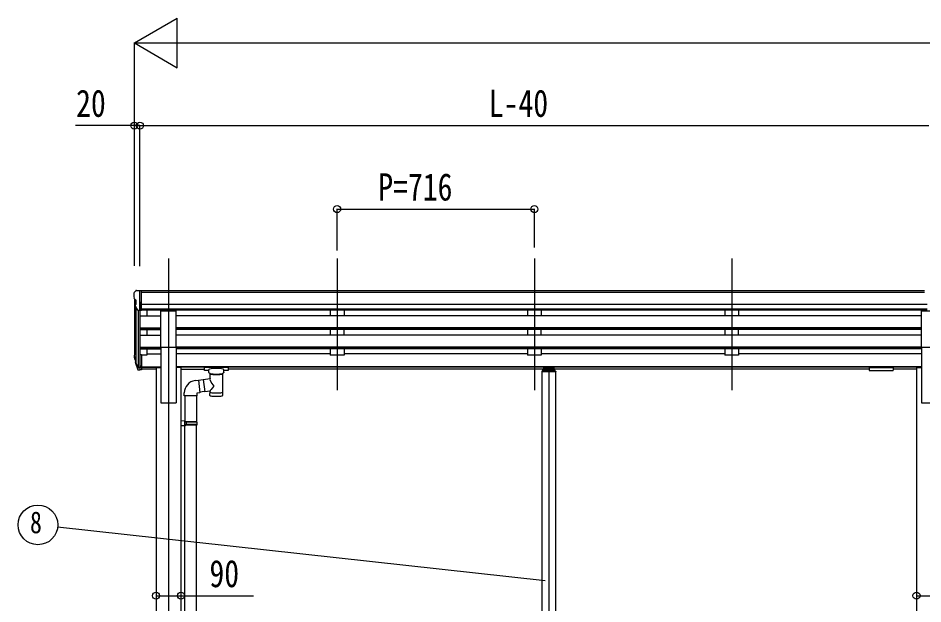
# Model space of a CAD drawing. Units: millimetres, scale not verified. Extents: x -12615 to 12615, y -8910 to 8910.
# Drawn here: x -7182 to -3898, y -3811 to -1685 of the extents above; entities that cross this region are included whole.
import ezdxf
from ezdxf.enums import TextEntityAlignment as Align

# ---------------------------------------------------------------- set-up
doc = ezdxf.new("R2010")
doc.units = ezdxf.units.MM
doc.header["$LTSCALE"] = 40
for name, color, linetype in [('0-3_YKK_12', 2, 'Continuous'), ('0-4_YKK_13', 4, 'Continuous'), ('0-5_YKK_A1', 4, 'Continuous'), ('0-6_YKK_D', 6, 'Continuous')]:
    doc.layers.add(name, color=color, linetype=linetype)
doc.styles.add('ＭＳ ゴシック', font='')
doc.styles.get('ＭＳ ゴシック').set_extended_font_data('MS Gothic')

msp = doc.modelspace()

# ---------------------------------------------------------------- linework, layer by layer
at = {"layer": '0-3_YKK_12'}
for p, q in [((-6636.49, -2557.21), (-6636.49, -5731.61)), ((-6024.49, -2557.21), (-6024.49, -3034.73)), ((-5308.49, -2557.21), (-5308.49, -3034.73)), ((-4592.49, -2557.21), (-4592.49, -3034.73)), ((-5256.49, -2961.62), (-5256.49, -5388.48))]:
    msp.add_line(p, q, dxfattribs=at)
at = {"layer": '0-4_YKK_13'}
for p, q in [((-6762.49, -2682.97), (-6762.49, -2683.6)), ((-6755.59, -2674.16), (-6759.65, -2679.97)), ((-6752.49, -2673.6), (-6754.83, -2673.74)), ((-6752.49, -2673.6), (-6733.99, -2673.6)), ((-6740.49, -2746.58), (-6740.49, -2673.6)), ((-6733.99, -2673.6), (-6723.99, -2673.68)), ((-6733.99, -2745.58), (-6733.99, -2673.6)), ((-6723.99, -2675.2), (-6723.99, -2673.68)), ((-6759.96, -2704.78), (-6754.64, -2707.85)), ((-6754.49, -2708.11), (-6754.49, -2724.39)), ((-6748.12, -2744.77), (-6757.12, -2729.18)), ((-6740.49, -2746.58), (-6745.7, -2746.26)), ((-6733.99, -2745.58), (-6740.49, -2745.58)), ((-6663.99, -2879.04), (-6663.99, -2747.25)), ((-6663.99, -2747.25), (-6608.99, -2747.25)), ((-6608.99, -2879.04), (-6608.99, -2747.25)), ((-3903.99, -2879.04), (-3903.99, -2747.25)), ((-3903.99, -2747.25), (-3848.99, -2747.25)), ((-6663.99, -2879.04), (-6608.99, -2879.04)), ((-3903.99, -2879.04), (-3848.99, -2879.04)), ((-6759.4, -2921.51), (-6755.52, -2929.46)), ((-6758.8, -2920.13), (-6755.52, -2927.2)), ((-6740.49, -2907.32), (-6740.49, -2962.09)), ((-6733.99, -2907.32), (-6740.49, -2907.32)), ((-6733.99, -2907.32), (-6733.99, -2961.35)), ((-6757.09, -2932.78), (-6756.75, -2937.19)), ((-6756.75, -2937.19), (-6747.94, -2960.74)), ((-6756.13, -2936.63), (-6747.94, -2952.8)), ((-6746.93, -2951.67), (-6754.68, -2936.27)), ((-6740.49, -2952.35), (-6745.63, -2952.35)), ((-6740.49, -2954.16), (-6745.34, -2954.16)), ((-6733.99, -2947.45), (-6740.49, -2947.45)), ((-6733.99, -2952.33), (-6740.49, -2952.33)), ((-6506.49, -2951.9), (-6506.49, -2962.66)), ((-6421.49, -2951.24), (-6504.49, -2951.24)), ((-6421.49, -2953.41), (-6504.49, -2953.41)), ((-6419.49, -2951.9), (-6419.49, -2962.66)), ((-6419.49, -2952.09), (-6419.49, -2953.63)), ((-5237.99, -2952.66), (-5274.99, -2952.66)), ((-5274.99, -2952.66), (-5274.99, -2961.09)), ((-5274.99, -2955.15), (-5237.99, -2955.15)), ((-5237.99, -2952.66), (-5237.99, -2961.09)), ((-4093.49, -2951.9), (-4093.49, -2962.66)), ((-4093.49, -2952.09), (-4093.49, -2953.63)), ((-4091.49, -2951.24), (-4008.49, -2951.24)), ((-4091.49, -2953.41), (-4008.49, -2953.41)), ((-4006.49, -2951.9), (-4006.49, -2962.66)), ((-6740.49, -2962.09), (-6745.34, -2962.09)), ((-6733.99, -2961.35), (-6740.49, -2961.35)), ((-6489.99, -2963.32), (-6504.49, -2963.32)), ((-6489.99, -2970.13), (-6489.99, -2959.86)), ((-6485.89, -2992.2), (-6485.89, -2974.62)), ((-6440.09, -2974.63), (-6440.08, -3054.92)), ((-6435.99, -2970.13), (-6435.99, -2959.86)), ((-6421.49, -2963.32), (-6435.99, -2963.32)), ((-5281.99, -2967.11), (-5281.99, -2968.61)), ((-5230.99, -2968.61), (-5281.99, -2968.61)), ((-5232.49, -2965.61), (-5280.49, -2965.61)), ((-5278.99, -2961.15), (-5278.99, -2965.61)), ((-5276.49, -2958.58), (-5274.99, -2958.58)), ((-5276.49, -2961.09), (-5276.49, -2965.61)), ((-5276.49, -2961.09), (-5274.99, -2961.09)), ((-5276.49, -2962.99), (-5236.49, -2962.99)), ((-5272.39, -2957.59), (-5272.39, -2958.07)), ((-5268.94, -2959.47), (-5268.94, -2959.81)), ((-5266.98, -2959.15), (-5266.98, -2959.48)), ((-5266.49, -2958.23), (-5266.49, -2960.92)), ((-5266, -2959.15), (-5266, -2959.48)), ((-5264.04, -2959.81), (-5264.04, -2959.47)), ((-5260.59, -2957.59), (-5260.59, -2958.07)), ((-5252.39, -2957.59), (-5252.39, -2958.07)), ((-5248.94, -2959.47), (-5248.94, -2959.81)), ((-5246.98, -2959.15), (-5246.98, -2959.48)), ((-5246.49, -2958.23), (-5246.49, -2960.92)), ((-5246, -2959.15), (-5246, -2959.48)), ((-5244.04, -2959.81), (-5244.04, -2959.47)), ((-5240.59, -2957.59), (-5240.59, -2958.07)), ((-5237.99, -2958.58), (-5236.49, -2958.58)), ((-5237.99, -2961.09), (-5236.49, -2961.09)), ((-5236.49, -2961.09), (-5236.49, -2965.61)), ((-5233.99, -2965.61), (-5233.99, -2961.15)), ((-5230.99, -2967.11), (-5230.99, -2968.61)), ((-4091.49, -2963.32), (-4008.49, -2963.32)), ((-6539.85, -3000.14), (-6527.34, -2998.58)), ((-6510.83, -2997.99), (-6527.17, -3000.53)), ((-6511.12, -2996.11), (-6485.89, -2992.2)), ((-6511.12, -2996.11), (-6504.1, -3041.37)), ((-6579.26, -3056.15), (-6579.26, -3045.23)), ((-6504.39, -3039.49), (-6523.5, -3042.46)), ((-6485.89, -3038.55), (-6504.1, -3041.37)), ((-6485.91, -3054.92), (-6485.89, -3038.3)), ((-6533.26, -3056.15), (-6579.26, -3056.15)), ((-6577.29, -3056.15), (-6577.29, -3146.98)), ((-6535.29, -3056.15), (-6535.29, -3149.54)), ((-6575.29, -3147.04), (-6591.29, -3146.57)), ((-6591.29, -3146.57), (-6591.29, -3164.51)), ((-6575.29, -3149.04), (-6577.29, -3149.04)), ((-6534.29, -3149.54), (-6577.29, -3149.54)), ((-6533.29, -3151.54), (-6577.29, -3151.54)), ((-6575.29, -3149.04), (-6575.29, -3147.04)), ((-6572.82, -3151.54), (-6572.39, -3149.54)), ((-6533.29, -3151.54), (-6534.29, -3149.54)), ((-6533.29, -3151.54), (-6533.29, -3159.54)), ((-6575.29, -3164.04), (-6591.29, -3164.51)), ((-6533.29, -3159.54), (-6577.29, -3159.54)), ((-6534.29, -3161.54), (-6577.29, -3161.54)), ((-6577.29, -4006.24), (-6577.29, -3164.1)), ((-6575.29, -3164.04), (-6575.29, -3162.04)), ((-6535.29, -4008.79), (-6535.29, -3161.54)), ((-6533.29, -3159.54), (-6534.29, -3161.54))]:
    msp.add_line(p, q, dxfattribs=at)
for points in [[(-6504.49, -2951.24), (-6504.85, -2951.24), (-6505.38, -2951.27), (-6505.83, -2951.32), (-6506.13, -2951.39), (-6506.3, -2951.49), (-6506.42, -2951.63), (-6506.49, -2951.81), (-6506.49, -2951.9)], [(-6419.49, -2951.9), (-6419.53, -2951.71), (-6419.62, -2951.57), (-6419.71, -2951.47), (-6419.81, -2951.41), (-6419.94, -2951.37), (-6420.23, -2951.31), (-6420.72, -2951.26), (-6421.26, -2951.24), (-6421.49, -2951.24)], [(-4093.49, -2951.9), (-4093.46, -2951.71), (-4093.37, -2951.57), (-4093.28, -2951.47), (-4093.17, -2951.41), (-4093.05, -2951.37), (-4092.76, -2951.31), (-4092.27, -2951.26), (-4091.73, -2951.24), (-4091.49, -2951.24)], [(-4008.49, -2951.24), (-4008.14, -2951.24), (-4007.61, -2951.27), (-4007.16, -2951.32), (-4006.86, -2951.39), (-4006.69, -2951.49), (-4006.57, -2951.63), (-4006.5, -2951.81), (-4006.49, -2951.9)], [(-6504.49, -2963.32), (-6504.85, -2963.32), (-6505.38, -2963.29), (-6505.83, -2963.24), (-6506.13, -2963.17), (-6506.3, -2963.07), (-6506.42, -2962.93), (-6506.49, -2962.75), (-6506.49, -2962.66)], [(-6485.89, -2974.62), (-6486.13, -2974.53), (-6487.48, -2973.79), (-6488.6, -2972.94), (-6489.35, -2972.08), (-6489.81, -2971.18), (-6489.98, -2970.29)], [(-6436.03, -2970.07), (-6436.01, -2970.43), (-6436.26, -2971.39), (-6436.78, -2972.27), (-6437.58, -2973.11), (-6438.69, -2973.91), (-6440.09, -2974.63)], [(-6419.49, -2962.66), (-6419.53, -2962.86), (-6419.62, -2962.99), (-6419.71, -2963.09), (-6419.81, -2963.15), (-6419.94, -2963.19), (-6420.23, -2963.25), (-6420.72, -2963.3), (-6421.26, -2963.32), (-6421.49, -2963.32)], [(-5267.96, -2959.7), (-5267.77, -2959.73), (-5267.7, -2959.73), (-5267.59, -2959.73), (-5267.42, -2959.72), (-5267.27, -2959.7), (-5267.15, -2959.66), (-5267.06, -2959.6), (-5267, -2959.55)], [(-5265.99, -2959.55), (-5265.93, -2959.6), (-5265.84, -2959.66), (-5265.72, -2959.7), (-5265.57, -2959.72), (-5265.4, -2959.73), (-5265.29, -2959.73), (-5265.22, -2959.73), (-5265.02, -2959.7)], [(-5247.96, -2959.7), (-5247.77, -2959.73), (-5247.7, -2959.73), (-5247.59, -2959.73), (-5247.42, -2959.72), (-5247.27, -2959.7), (-5247.15, -2959.66), (-5247.06, -2959.6), (-5247, -2959.55)], [(-5245.99, -2959.55), (-5245.93, -2959.6), (-5245.84, -2959.66), (-5245.72, -2959.7), (-5245.57, -2959.72), (-5245.4, -2959.73), (-5245.29, -2959.73), (-5245.22, -2959.73), (-5245.02, -2959.7)], [(-4093.49, -2962.66), (-4093.46, -2962.86), (-4093.37, -2962.99), (-4093.28, -2963.09), (-4093.17, -2963.15), (-4093.05, -2963.19), (-4092.76, -2963.25), (-4092.27, -2963.3), (-4091.73, -2963.32), (-4091.49, -2963.32)], [(-4008.49, -2963.32), (-4008.14, -2963.32), (-4007.61, -2963.29), (-4007.16, -2963.24), (-4006.86, -2963.17), (-4006.69, -2963.07), (-4006.57, -2962.93), (-4006.5, -2962.75), (-4006.49, -2962.66)], [(-6527.34, -2998.58), (-6523.33, -3044.41), (-6533.26, -3046.15), (-6533.26, -3056.15)], [(-6575.29, -3162.04), (-6577.29, -3162.04), (-6577.29, -3149.04)], [(-6572.82, -3151.54), (-6572.82, -3159.54), (-6572.39, -3161.54)]]:
    msp.add_lwpolyline(points, dxfattribs=at)
for centre, radius, start, end in [((-6759.49, -2682.97), 3, 93, 180), ((-6560.49, -2683.6), 202, 180, 184.94904), ((-6754.77, -2674.74), 1, 93.5, 145), ((-6755.59, -2700.41), 6.18, 185.7035, 224.99897), ((-6754.52, -2727.68), 3, 94.7167, 210), ((-6754.79, -2724.39), 0.3, 274.7167, 0), ((-6754.79, -2708.11), 0.3, 0, 60), ((-6745.52, -2743.27), 3, 210, 266.5), ((-6731.31, -2912.39), 29.53, 186.50806, 197.98144), ((-6729.91, -2910.64), 30.41, 187.1552, 198.19734), ((-5280.49, -2967.11), 1.5, 90, 180), ((-5232.49, -2967.11), 1.5, 0, 90), ((-6533.35, -3045.59), 45.91, 98.14944, 179.55845)]:
    msp.add_arc(centre, radius, start, end, dxfattribs=at)
for centre, major_axis, ratio, start_param, end_param in [((-6671.84, -2912.83), (-89.06, 1.43), 0.57596, 6.1962358, 6.3678173), ((-6672.63, -2906.15), (87.93, 4.42), 0.541684, 3.0659337, 3.2228513), ((-6755.78, -2932.78), (1.3, 0), 0.90356, 1.3700892, 3.347195), ((-6669.86, -2916.59), (-89.07, 0), 0.90356, 0.2056023, 0.2515348), ((-6670.58, -2912.73), (-88.05, 0), 0.90356, 0.2662965, 0.3003836), ((-6745.34, -2951.45), (-3, 0), 0.90356, 0.5235988, 1.5707963), ((-6745.63, -2951), (-1.5, 0), 0.90356, 0.5235988, 1.5707963), ((-6504.49, -2953.63), (-2, 0), 0.109601, 4.712389, 6.2831853), ((-6421.49, -2953.63), (-2, 0), 0.109601, 3.1415927, 4.712389), ((-4091.49, -2953.63), (2, 0), 0.109601, 1.5707963, 3.1415927), ((-4008.49, -2953.63), (2, 0), 0.109601, 0, 1.5707963), ((-6745.34, -2959.38), (3, 0), 0.90356, 3.6651914, 4.712389), ((-6462.99, -2959.86), (-27, 0), 0.122176, 3.1415927, 6.2831853), ((-6473.99, -2970.13), (-16, 0), 0.361356, 0, 0.0194874), ((-6462.98, -2975.09), (-22.92, 0.42), 0.07247, 0.0008089, 1.5716053), ((-6462.98, -2976.71), (-22.92, 0.42), 0.07247, 0.0008089, 1.5716053), ((-6463.01, -2975.09), (22.91, 0.42), 0.072511, 4.711586, 6.2823824), ((-6463.01, -2976.71), (22.91, 0.42), 0.072511, 4.711586, 6.2823824), ((-5276.49, -2961.15), (0, 2.57), 0.97237, 6.2831853, 7.8539816), ((-5266.49, -2957.59), (5.9, 0), 0.342073, 0, 3.1415927), ((-5266.49, -2952.3), (8.02, 0), 0.939674, 4.4018361, 4.5279947), ((-5266.49, -2952.63), (8.02, 0), 0.939674, 4.4018361, 4.5279947), ((-5266.49, -2951.63), (8.02, 0), 0.939674, 4.6512338, 4.7735441), ((-5266.49, -2952.3), (-8.02, 0), 0.939674, 1.7551906, 1.8813492), ((-5266.49, -2952.63), (-8.02, 0), 0.939674, 1.7551906, 1.8813492), ((-5246.49, -2957.59), (5.9, 0), 0.342073, 0, 3.1415927), ((-5246.49, -2952.3), (8.02, 0), 0.939674, 4.4018361, 4.5279947), ((-5246.49, -2952.63), (8.02, 0), 0.939674, 4.4018361, 4.5279947), ((-5246.49, -2951.63), (8.02, 0), 0.939674, 4.6512338, 4.7735441), ((-5246.49, -2952.3), (-8.02, 0), 0.939674, 1.7551906, 1.8813492), ((-5246.49, -2952.63), (-8.02, 0), 0.939674, 1.7551906, 1.8813492), ((-5236.49, -2961.15), (0, 2.57), 0.97237, 4.712389, 6.2831853), ((-6462.99, -3018.75), (22.81, -26.62), 0.234429, 3.1563334, 4.5976381), ((-6465.55, -3016.1), (-20.32, -22.25), 0.045535, 4.9756507, 6.2441899), ((-6462.99, -3042.48), (-22.91, 0), 0.122865, 6.2831853, 9.424778), ((-6462.99, -3054.92), (-22.92, 0), 0.101955, 6.2829723, 9.4248207)]:
    msp.add_ellipse(centre, major_axis=major_axis, ratio=ratio, start_param=start_param, end_param=end_param, dxfattribs=at)
for centre in [(-5266.49, -2958.07), (-5246.49, -2958.07)]:
    msp.add_ellipse(centre, major_axis=(5.9, 0), ratio=0.342073, dxfattribs=at)
at = {"layer": '0-5_YKK_A1'}
for p, q in [((-3892.99, -2675.2), (-6733.99, -2675.2)), ((-3892.99, -2680.42), (-6733.99, -2680.42)), ((-6760.49, -2704.17), (-6760.49, -2906.96)), ((-6740.49, -2714.7), (-6740.49, -2907.32)), ((-3882.99, -2723.95), (-6733.99, -2723.95)), ((-6755.52, -2731.94), (-6755.52, -2933.66)), ((-6746.5, -2746.11), (-6746.5, -2952.1)), ((-3882.99, -2741.8), (-6733.99, -2741.8)), ((-3882.99, -2745.05), (-6733.99, -2745.05)), ((-6715.49, -2745.05), (-6715.49, -2765.63)), ((-6049.49, -2745.15), (-6049.49, -2765.63)), ((-5999.49, -2745.15), (-5999.49, -2765.63)), ((-5333.49, -2745.15), (-5333.49, -2765.63)), ((-5283.49, -2745.15), (-5283.49, -2765.63)), ((-4617.49, -2745.15), (-4617.49, -2765.63)), ((-4567.49, -2745.15), (-4567.49, -2765.63)), ((-6740.49, -2765.63), (-6663.99, -2765.63)), ((-3903.99, -2765.63), (-6608.99, -2765.63)), ((-5999.49, -2765.63), (-6049.49, -2765.63)), ((-5283.49, -2765.63), (-5333.49, -2765.63)), ((-4567.49, -2765.63), (-4617.49, -2765.63)), ((-6740.49, -2808.99), (-6663.99, -2808.99)), ((-6740.49, -2810.49), (-6663.99, -2810.49)), ((-6740.49, -2814.8), (-6663.99, -2814.8)), ((-6715.49, -2814.8), (-6715.49, -2835.73)), ((-3903.99, -2808.99), (-6608.99, -2808.99)), ((-3903.99, -2810.49), (-6608.99, -2810.49)), ((-3903.99, -2814.8), (-6608.99, -2814.8)), ((-6049.49, -2814.8), (-6049.49, -2835.73)), ((-5999.49, -2835.73), (-5999.49, -2814.8)), ((-5333.49, -2814.8), (-5333.49, -2835.73)), ((-5283.49, -2835.73), (-5283.49, -2814.8)), ((-4617.49, -2814.8), (-4617.49, -2835.73)), ((-4567.49, -2835.73), (-4567.49, -2814.8)), ((-6740.49, -2835.73), (-6663.99, -2835.73)), ((-3903.99, -2835.73), (-6608.99, -2835.73)), ((-5999.49, -2835.73), (-6049.49, -2835.73)), ((-5283.49, -2835.73), (-5333.49, -2835.73)), ((-4567.49, -2835.73), (-4617.49, -2835.73)), ((-6740.49, -2879.09), (-6663.99, -2879.09)), ((-6740.49, -2880.59), (-6663.99, -2880.59)), ((-6740.49, -2884.91), (-6663.99, -2884.91)), ((-6715.49, -2884.91), (-6715.49, -2907.95)), ((-6663.99, -2879.04), (-6663.99, -3081.61)), ((-6608.99, -2879.04), (-6608.99, -3081.61)), ((-3903.99, -2879.09), (-6608.99, -2879.09)), ((-3903.99, -2880.59), (-6608.99, -2880.59)), ((-3903.99, -2884.91), (-6608.99, -2884.91)), ((-6049.49, -2884.91), (-6049.49, -2907.95)), ((-5999.49, -2884.91), (-5999.49, -2907.95)), ((-5333.49, -2884.91), (-5333.49, -2907.95)), ((-5283.49, -2884.91), (-5283.49, -2907.95)), ((-4617.49, -2884.91), (-4617.49, -2907.95)), ((-4567.49, -2884.91), (-4567.49, -2907.95)), ((-3903.99, -2879.04), (-3903.99, -3081.61)), ((-6715.49, -2907.95), (-6733.99, -2907.95)), ((-6715.49, -2903.01), (-6663.99, -2903.01)), ((-6049.49, -2903.01), (-6608.99, -2903.01)), ((-5999.49, -2907.95), (-6049.49, -2907.95)), ((-5333.49, -2903.01), (-5999.49, -2903.01)), ((-5283.49, -2907.95), (-5333.49, -2907.95)), ((-4617.49, -2903.01), (-5283.49, -2903.01)), ((-4567.49, -2907.95), (-4617.49, -2907.95)), ((-3903.99, -2903.01), (-4567.49, -2903.01)), ((-6733.99, -2950.02), (-6663.99, -2950.02)), ((-6733.99, -2951.42), (-6663.99, -2951.42)), ((-6681.69, -2952.61), (-6681.69, -4054.62)), ((-6681.69, -2952.61), (-6663.99, -2952.61)), ((-3903.99, -2950.02), (-6608.99, -2950.02)), ((-3903.99, -2951.42), (-6608.99, -2951.42)), ((-6591.29, -2952.61), (-6608.99, -2952.61)), ((-6591.29, -2952.61), (-6591.29, -5081.61)), ((-3921.69, -2952.61), (-3921.69, -5581.61)), ((-3921.69, -2952.61), (-3903.99, -2952.61)), ((-6681.69, -2959.11), (-6733.99, -2959.11)), ((-6591.29, -2959.11), (-6506.49, -2959.11)), ((-4093.49, -2959.11), (-6419.49, -2959.11)), ((-5281.49, -2968.61), (-5281.49, -5331.62)), ((-5231.49, -2968.61), (-5231.49, -5331.62)), ((-3921.69, -2959.11), (-4006.49, -2959.11)), ((-6663.99, -3081.61), (-6608.99, -3081.61)), ((-3903.99, -3081.61), (-3848.99, -3081.61))]:
    msp.add_line(p, q, dxfattribs=at)
at = {"layer": '0-6_YKK_D'}
for p, q in [((-6760.49, -1775.2), (-6604.61, -1685.2)), ((-6604.61, -1865.2), (-6604.61, -1685.2)), ((-6760.49, -2582.77), (-6760.49, -1774.2)), ((-6760.49, -1775.2), (-6604.61, -1865.2)), ((-6760.49, -1775.2), (-6448.73, -1775.2)), ((-6580.49, -1775.2), (1691.51, -1775.2)), ((-6760.49, -2583.77), (-6760.49, -2074.2)), ((-6740.49, -2584.77), (-6740.49, -2074.2)), ((-6740.49, -2584.77), (-6740.49, -2074.2)), ((-6740.49, -2075.2), (-3876.49, -2075.2)), ((-6024.49, -2528.32), (-6024.49, -2377.22)), ((-6024.49, -2378.22), (-5308.49, -2378.22)), ((-5308.49, -2517.19), (-5308.49, -2377.22)), ((-5269.44, -3726.52), (-7038.83, -3531.78)), ((-3921.69, -3759.1), (-3921.69, -3781.75))]:
    msp.add_line(p, q, dxfattribs=at)
for points in [[(-6740.49, -2075.2), (-6760.49, -2075.2), (-6973.89, -2075.2)], [(-6681.69, -3780.75), (-6591.29, -3780.75), (-6328.29, -3780.75)], [(-3921.69, -3780.75), (-3831.29, -3780.75), (-3568.29, -3780.75)]]:
    msp.add_lwpolyline(points, dxfattribs=at)
for centre, radius in [((-6760.49, -2075.2), 12.75), ((-6740.49, -2075.2), 12.75), ((-6740.49, -2075.2), 12.75), ((-6024.49, -2378.22), 12.75), ((-5308.49, -2378.22), 12.75), ((-7110.4, -3523.9), 72), ((-6681.69, -3780.75), 12.75), ((-6591.29, -3780.75), 12.75), ((-3921.69, -3780.75), 12.75)]:
    msp.add_circle(centre, radius, dxfattribs=at)

# ---------------------------------------------------------------- texts
at = {"layer": '0-6_YKK_D', "style": 'ＭＳ ゴシック', "width": 0.8}
for s, height, p in [('20', 98.97, (-6971.89, -2073.2)), ('L-40', 98.97, (-5474.09, -2073.2)), ('P=716', 98.97, (-5875.29, -2376.92)), ('8', 79.18, (-7139.2, -3577.9)), ('90', 98.97, (-6487.99, -3779.45))]:
    msp.add_text(s, height=height, dxfattribs=at).set_placement(p, align=Align.BOTTOM_LEFT)

doc.saveas('drawing.dxf')
